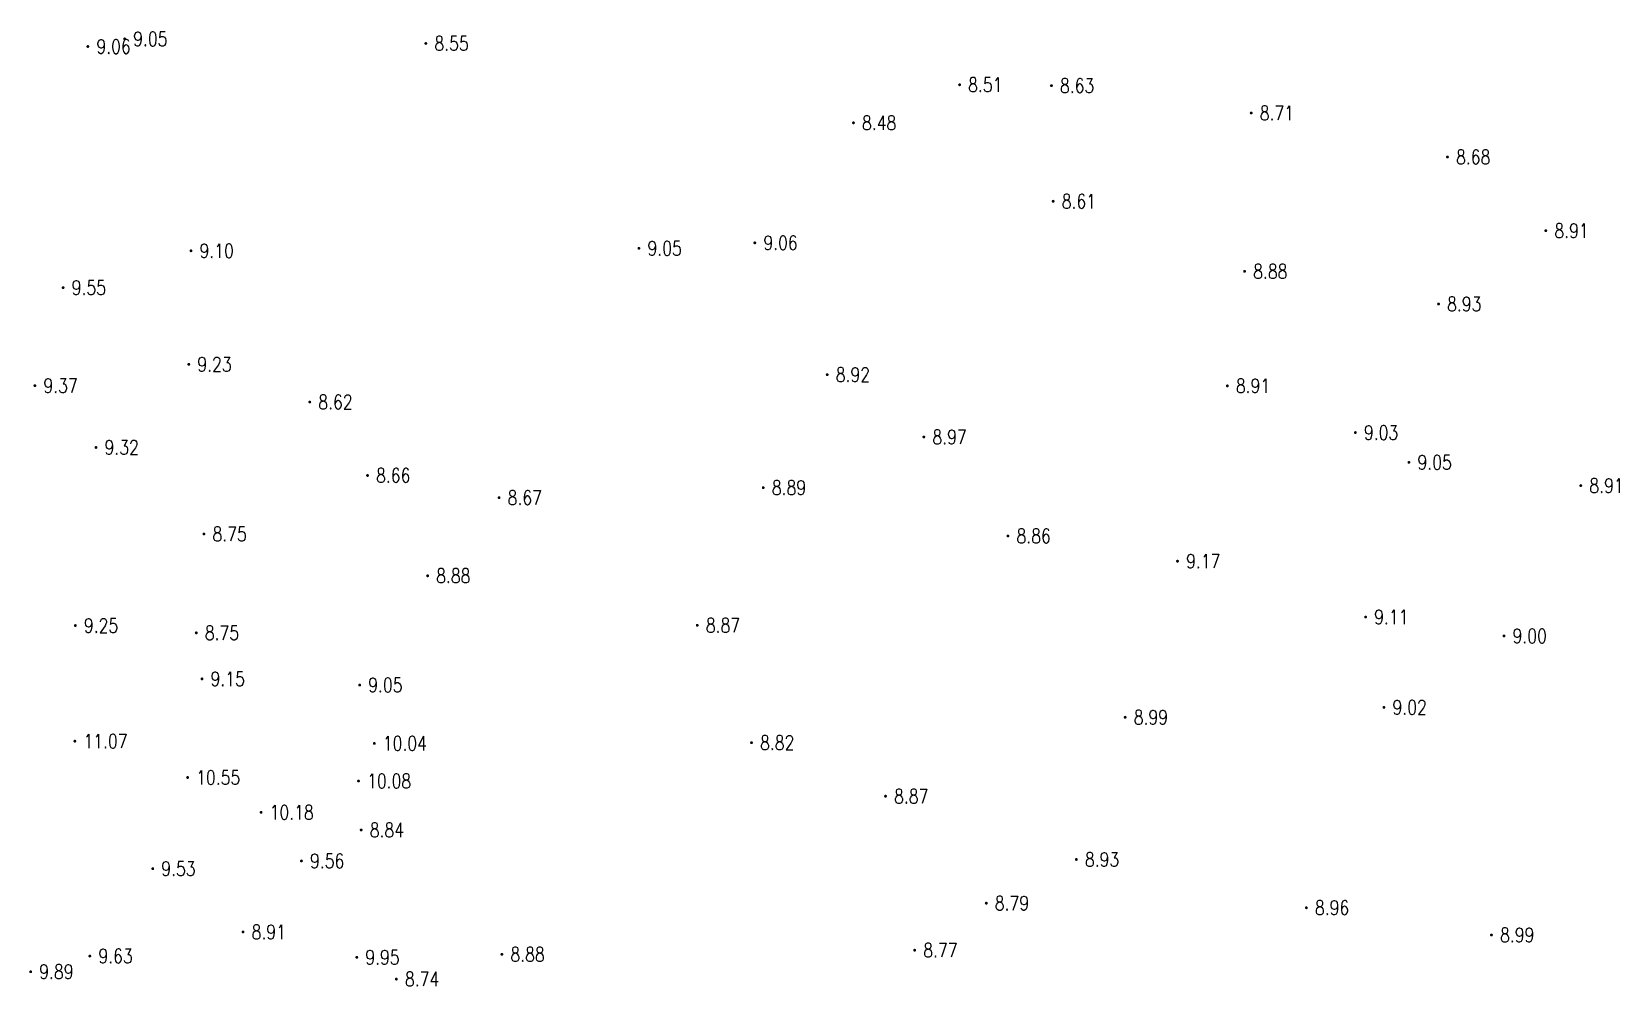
# Model space of a CAD drawing. Extents: x 476861 to 479475, y 2367369 to 2370541.
# Drawn here: x 477468 to 477579.1, y 2367639.5 to 2367706.4 of the extents above; entities that cross this region are included whole.
import ezdxf
from ezdxf.enums import TextEntityAlignment as Align

# ---------------------------------------------------------------- set-up
doc = ezdxf.new("R2010")
doc.units = 0
doc.header["$LTSCALE"] = 0.5
doc.layers.get('0').update_dxf_attribs({"linetype": 'CONTINUOUS'})
doc.layers.add('GCD', color=1, linetype='CONTINUOUS')
doc.styles.add('HZ', font='rs.shx', dxfattribs={"width": 0.8, "bigfont": 'hztxt.shx'})

# ---------------------------------------------------------------- blocks, each defined once
blk = doc.blocks.new('GC200')
at = {"linetype": 'Continuous', "const_width": 0.2, "flags": 128}
blk.add_lwpolyline([(-0.1, 0, 1), (0.1, 0, 1)], format="xyb", close=True, dxfattribs=at)

msp = doc.modelspace()

# ---------------------------------------------------------------- block references
at = {"layer": 'GCD', "linetype": 'Continuous'}
ref = msp.add_blockref('GC200', (477474.524, 2367705.869, 9.052), dxfattribs=dict(at, xscale=0.5, yscale=0.5, zscale=0.5))
ref.add_attrib('height', '9.05', dxfattribs={"linetype": 'Continuous', "height": 1, "style": 'HZ', "width": 0.8}).set_placement((477475.124, 2367705.869, 9.052), align=Align.MIDDLE_LEFT)
ref = msp.add_blockref('GC200', (477495.608, 2367705.549, 8.552), dxfattribs=dict(at, xscale=0.5, yscale=0.5, zscale=0.5))
ref.add_attrib('height', '8.55', dxfattribs={"linetype": 'Continuous', "height": 1, "style": 'HZ', "width": 0.8}).set_placement((477496.208, 2367705.549, 8.552), align=Align.MIDDLE_LEFT)
ref = msp.add_blockref('GC200', (477471.953, 2367705.333, 9.055), dxfattribs=dict(at, xscale=0.5, yscale=0.5, zscale=0.5))
ref.add_attrib('height', '9.06', dxfattribs={"linetype": 'Continuous', "height": 1, "style": 'HZ', "width": 0.8}).set_placement((477472.553, 2367705.333, 9.055), align=Align.MIDDLE_LEFT)
ref = msp.add_blockref('GC200', (477532.964, 2367702.654, 8.51), dxfattribs=dict(at, xscale=0.5, yscale=0.5, zscale=0.5))
ref.add_attrib('height', '8.51', dxfattribs={"linetype": 'Continuous', "height": 1, "style": 'HZ', "width": 0.8}).set_placement((477533.564, 2367702.654, 8.51), align=Align.MIDDLE_LEFT)
ref = msp.add_blockref('GC200', (477539.392, 2367702.592, 8.63), dxfattribs=dict(at, xscale=0.5, yscale=0.5, zscale=0.5))
ref.add_attrib('height', '8.63', dxfattribs={"linetype": 'Continuous', "height": 1, "style": 'HZ', "width": 0.8}).set_placement((477539.992, 2367702.592, 8.63), align=Align.MIDDLE_LEFT)
ref = msp.add_blockref('GC200', (477525.536, 2367699.992, 8.483), dxfattribs=dict(at, xscale=0.5, yscale=0.5, zscale=0.5))
ref.add_attrib('height', '8.48', dxfattribs={"linetype": 'Continuous', "height": 1, "style": 'HZ', "width": 0.8}).set_placement((477526.136, 2367699.992, 8.483), align=Align.MIDDLE_LEFT)
ref = msp.add_blockref('GC200', (477553.373, 2367700.68, 8.71), dxfattribs=dict(at, xscale=0.5, yscale=0.5, zscale=0.5))
ref.add_attrib('height', '8.71', dxfattribs={"linetype": 'Continuous', "height": 1, "style": 'HZ', "width": 0.8}).set_placement((477553.973, 2367700.68, 8.71), align=Align.MIDDLE_LEFT)
ref = msp.add_blockref('GC200', (477567.113, 2367697.599, 8.68), dxfattribs=dict(at, xscale=0.5, yscale=0.5, zscale=0.5))
ref.add_attrib('height', '8.68', dxfattribs={"linetype": 'Continuous', "height": 1, "style": 'HZ', "width": 0.8}).set_placement((477567.713, 2367697.599, 8.68), align=Align.MIDDLE_LEFT)
ref = msp.add_blockref('GC200', (477539.516, 2367694.5, 8.606), dxfattribs=dict(at, xscale=0.5, yscale=0.5, zscale=0.5))
ref.add_attrib('height', '8.61', dxfattribs={"linetype": 'Continuous', "height": 1, "style": 'HZ', "width": 0.8}).set_placement((477540.116, 2367694.5, 8.606), align=Align.MIDDLE_LEFT)
ref = msp.add_blockref('GC200', (477573.994, 2367692.439, 8.91), dxfattribs=dict(at, xscale=0.5, yscale=0.5, zscale=0.5))
ref.add_attrib('height', '8.91', dxfattribs={"linetype": 'Continuous', "height": 1, "style": 'HZ', "width": 0.8}).set_placement((477574.594, 2367692.439, 8.91), align=Align.MIDDLE_LEFT)
ref = msp.add_blockref('GC200', (477479.17, 2367691.03, 9.1), dxfattribs=dict(at, xscale=0.5, yscale=0.5, zscale=0.5))
ref.add_attrib('height', '9.10', dxfattribs={"linetype": 'Continuous', "height": 1, "style": 'HZ', "width": 0.8}).set_placement((477479.77, 2367691.03, 9.1), align=Align.MIDDLE_LEFT)
ref = msp.add_blockref('GC200', (477510.522, 2367691.207, 9.047), dxfattribs=dict(at, xscale=0.5, yscale=0.5, zscale=0.5))
ref.add_attrib('height', '9.05', dxfattribs={"linetype": 'Continuous', "height": 1, "style": 'HZ', "width": 0.8}).set_placement((477511.122, 2367691.207, 9.047), align=Align.MIDDLE_LEFT)
ref = msp.add_blockref('GC200', (477518.632, 2367691.587, 9.057), dxfattribs=dict(at, xscale=0.5, yscale=0.5, zscale=0.5))
ref.add_attrib('height', '9.06', dxfattribs={"linetype": 'Continuous', "height": 1, "style": 'HZ', "width": 0.8}).set_placement((477519.232, 2367691.587, 9.057), align=Align.MIDDLE_LEFT)
ref = msp.add_blockref('GC200', (477552.913, 2367689.592, 8.88), dxfattribs=dict(at, xscale=0.5, yscale=0.5, zscale=0.5))
ref.add_attrib('height', '8.88', dxfattribs={"linetype": 'Continuous', "height": 1, "style": 'HZ', "width": 0.8}).set_placement((477553.513, 2367689.592, 8.88), align=Align.MIDDLE_LEFT)
ref = msp.add_blockref('GC200', (477470.221, 2367688.449, 9.545), dxfattribs=dict(at, xscale=0.5, yscale=0.5, zscale=0.5))
ref.add_attrib('height', '9.55', dxfattribs={"linetype": 'Continuous', "height": 1, "style": 'HZ', "width": 0.8}).set_placement((477470.821, 2367688.449, 9.545), align=Align.MIDDLE_LEFT)
ref = msp.add_blockref('GC200', (477566.487, 2367687.307, 8.932), dxfattribs=dict(at, xscale=0.5, yscale=0.5, zscale=0.5))
ref.add_attrib('height', '8.93', dxfattribs={"linetype": 'Continuous', "height": 1, "style": 'HZ', "width": 0.8}).set_placement((477567.087, 2367687.307, 8.932), align=Align.MIDDLE_LEFT)
ref = msp.add_blockref('GC200', (477479.015, 2367683.08, 9.23), dxfattribs=dict(at, xscale=0.5, yscale=0.5, zscale=0.5))
ref.add_attrib('height', '9.23', dxfattribs={"linetype": 'Continuous', "height": 1, "style": 'HZ', "width": 0.8}).set_placement((477479.615, 2367683.08, 9.23), align=Align.MIDDLE_LEFT)
ref = msp.add_blockref('GC200', (477523.699, 2367682.361, 8.92), dxfattribs=dict(at, xscale=0.5, yscale=0.5, zscale=0.5))
ref.add_attrib('height', '8.92', dxfattribs={"linetype": 'Continuous', "height": 1, "style": 'HZ', "width": 0.8}).set_placement((477524.299, 2367682.361, 8.92), align=Align.MIDDLE_LEFT)
ref = msp.add_blockref('GC200', (477468.242, 2367681.587, 9.37), dxfattribs=dict(at, xscale=0.5, yscale=0.5, zscale=0.5))
ref.add_attrib('height', '9.37', dxfattribs={"linetype": 'Continuous', "height": 1, "style": 'HZ', "width": 0.8}).set_placement((477468.842, 2367681.587, 9.37), align=Align.MIDDLE_LEFT)
ref = msp.add_blockref('GC200', (477551.703, 2367681.575, 8.91), dxfattribs=dict(at, xscale=0.5, yscale=0.5, zscale=0.5))
ref.add_attrib('height', '8.91', dxfattribs={"linetype": 'Continuous', "height": 1, "style": 'HZ', "width": 0.8}).set_placement((477552.303, 2367681.575, 8.91), align=Align.MIDDLE_LEFT)
ref = msp.add_blockref('GC200', (477487.482, 2367680.44, 8.621), dxfattribs=dict(at, xscale=0.5, yscale=0.5, zscale=0.5))
ref.add_attrib('height', '8.62', dxfattribs={"linetype": 'Continuous', "height": 1, "style": 'HZ', "width": 0.8}).set_placement((477488.082, 2367680.44, 8.621), align=Align.MIDDLE_LEFT)
ref = msp.add_blockref('GC200', (477530.462, 2367677.995, 8.967), dxfattribs=dict(at, xscale=0.5, yscale=0.5, zscale=0.5))
ref.add_attrib('height', '8.97', dxfattribs={"linetype": 'Continuous', "height": 1, "style": 'HZ', "width": 0.8}).set_placement((477531.062, 2367677.995, 8.967), align=Align.MIDDLE_LEFT)
ref = msp.add_blockref('GC200', (477560.668, 2367678.305, 9.03), dxfattribs=dict(at, xscale=0.5, yscale=0.5, zscale=0.5))
ref.add_attrib('height', '9.03', dxfattribs={"linetype": 'Continuous', "height": 1, "style": 'HZ', "width": 0.8}).set_placement((477561.268, 2367678.305, 9.03), align=Align.MIDDLE_LEFT)
ref = msp.add_blockref('GC200', (477472.52, 2367677.262, 9.322), dxfattribs=dict(at, xscale=0.5, yscale=0.5, zscale=0.5))
ref.add_attrib('height', '9.32', dxfattribs={"linetype": 'Continuous', "height": 1, "style": 'HZ', "width": 0.8}).set_placement((477473.12, 2367677.262, 9.322), align=Align.MIDDLE_LEFT)
ref = msp.add_blockref('GC200', (477564.415, 2367676.217, 9.045), dxfattribs=dict(at, xscale=0.5, yscale=0.5, zscale=0.5))
ref.add_attrib('height', '9.05', dxfattribs={"linetype": 'Continuous', "height": 1, "style": 'HZ', "width": 0.8}).set_placement((477565.015, 2367676.217, 9.045), align=Align.MIDDLE_LEFT)
ref = msp.add_blockref('GC200', (477491.527, 2367675.301, 8.66), dxfattribs=dict(at, xscale=0.5, yscale=0.5, zscale=0.5))
ref.add_attrib('height', '8.66', dxfattribs={"linetype": 'Continuous', "height": 1, "style": 'HZ', "width": 0.8}).set_placement((477492.127, 2367675.301, 8.66), align=Align.MIDDLE_LEFT)
ref = msp.add_blockref('GC200', (477519.224, 2367674.447, 8.886), dxfattribs=dict(at, xscale=0.5, yscale=0.5, zscale=0.5))
ref.add_attrib('height', '8.89', dxfattribs={"linetype": 'Continuous', "height": 1, "style": 'HZ', "width": 0.8}).set_placement((477519.824, 2367674.447, 8.886), align=Align.MIDDLE_LEFT)
ref = msp.add_blockref('GC200', (477576.443, 2367674.592, 8.91), dxfattribs=dict(at, xscale=0.5, yscale=0.5, zscale=0.5))
ref.add_attrib('height', '8.91', dxfattribs={"linetype": 'Continuous', "height": 1, "style": 'HZ', "width": 0.8}).set_placement((477577.043, 2367674.592, 8.91), align=Align.MIDDLE_LEFT)
ref = msp.add_blockref('GC200', (477500.733, 2367673.744, 8.67), dxfattribs=dict(at, xscale=0.5, yscale=0.5, zscale=0.5))
ref.add_attrib('height', '8.67', dxfattribs={"linetype": 'Continuous', "height": 1, "style": 'HZ', "width": 0.8}).set_placement((477501.333, 2367673.744, 8.67), align=Align.MIDDLE_LEFT)
ref = msp.add_blockref('GC200', (477480.076, 2367671.206, 8.752), dxfattribs=dict(at, xscale=0.5, yscale=0.5, zscale=0.5))
ref.add_attrib('height', '8.75', dxfattribs={"linetype": 'Continuous', "height": 1, "style": 'HZ', "width": 0.8}).set_placement((477480.676, 2367671.206, 8.752), align=Align.MIDDLE_LEFT)
ref = msp.add_blockref('GC200', (477536.348, 2367671.066, 8.863), dxfattribs=dict(at, xscale=0.5, yscale=0.5, zscale=0.5))
ref.add_attrib('height', '8.86', dxfattribs={"linetype": 'Continuous', "height": 1, "style": 'HZ', "width": 0.8}).set_placement((477536.948, 2367671.066, 8.863), align=Align.MIDDLE_LEFT)
ref = msp.add_blockref('GC200', (477548.216, 2367669.301, 9.169), dxfattribs=dict(at, xscale=0.5, yscale=0.5, zscale=0.5))
ref.add_attrib('height', '9.17', dxfattribs={"linetype": 'Continuous', "height": 1, "style": 'HZ', "width": 0.8}).set_placement((477548.816, 2367669.301, 9.169), align=Align.MIDDLE_LEFT)
ref = msp.add_blockref('GC200', (477495.73, 2367668.275, 8.88), dxfattribs=dict(at, xscale=0.5, yscale=0.5, zscale=0.5))
ref.add_attrib('height', '8.88', dxfattribs={"linetype": 'Continuous', "height": 1, "style": 'HZ', "width": 0.8}).set_placement((477496.33, 2367668.275, 8.88), align=Align.MIDDLE_LEFT)
ref = msp.add_blockref('GC200', (477471.078, 2367664.792, 9.254), dxfattribs=dict(at, xscale=0.5, yscale=0.5, zscale=0.5))
ref.add_attrib('height', '9.25', dxfattribs={"linetype": 'Continuous', "height": 1, "style": 'HZ', "width": 0.8}).set_placement((477471.678, 2367664.792, 9.254), align=Align.MIDDLE_LEFT)
ref = msp.add_blockref('GC200', (477514.605, 2367664.81, 8.87), dxfattribs=dict(at, xscale=0.5, yscale=0.5, zscale=0.5))
ref.add_attrib('height', '8.87', dxfattribs={"linetype": 'Continuous', "height": 1, "style": 'HZ', "width": 0.8}).set_placement((477515.205, 2367664.81, 8.87), align=Align.MIDDLE_LEFT)
ref = msp.add_blockref('GC200', (477561.382, 2367665.388, 9.11), dxfattribs=dict(at, xscale=0.5, yscale=0.5, zscale=0.5))
ref.add_attrib('height', '9.11', dxfattribs={"linetype": 'Continuous', "height": 1, "style": 'HZ', "width": 0.8}).set_placement((477561.982, 2367665.388, 9.11), align=Align.MIDDLE_LEFT)
ref = msp.add_blockref('GC200', (477479.539, 2367664.28, 8.752), dxfattribs=dict(at, xscale=0.5, yscale=0.5, zscale=0.5))
ref.add_attrib('height', '8.75', dxfattribs={"linetype": 'Continuous', "height": 1, "style": 'HZ', "width": 0.8}).set_placement((477480.139, 2367664.28, 8.752), align=Align.MIDDLE_LEFT)
ref = msp.add_blockref('GC200', (477571.068, 2367664.063, 8.996), dxfattribs=dict(at, xscale=0.5, yscale=0.5, zscale=0.5))
ref.add_attrib('height', '9.00', dxfattribs={"linetype": 'Continuous', "height": 1, "style": 'HZ', "width": 0.8}).set_placement((477571.668, 2367664.063, 8.996), align=Align.MIDDLE_LEFT)
ref = msp.add_blockref('GC200', (477479.94, 2367661.058, 9.153), dxfattribs=dict(at, xscale=0.5, yscale=0.5, zscale=0.5))
ref.add_attrib('height', '9.15', dxfattribs={"linetype": 'Continuous', "height": 1, "style": 'HZ', "width": 0.8}).set_placement((477480.54, 2367661.058, 9.153), align=Align.MIDDLE_LEFT)
ref = msp.add_blockref('GC200', (477490.976, 2367660.627, 9.05), dxfattribs=dict(at, xscale=0.5, yscale=0.5, zscale=0.5))
ref.add_attrib('height', '9.05', dxfattribs={"linetype": 'Continuous', "height": 1, "style": 'HZ', "width": 0.8}).set_placement((477491.576, 2367660.627, 9.05), align=Align.MIDDLE_LEFT)
ref = msp.add_blockref('GC200', (477562.665, 2367659.061, 9.019), dxfattribs=dict(at, xscale=0.5, yscale=0.5, zscale=0.5))
ref.add_attrib('height', '9.02', dxfattribs={"linetype": 'Continuous', "height": 1, "style": 'HZ', "width": 0.8}).set_placement((477563.265, 2367659.061, 9.019), align=Align.MIDDLE_LEFT)
ref = msp.add_blockref('GC200', (477544.553, 2367658.372, 8.99), dxfattribs=dict(at, xscale=0.5, yscale=0.5, zscale=0.5))
ref.add_attrib('height', '8.99', dxfattribs={"linetype": 'Continuous', "height": 1, "style": 'HZ', "width": 0.8}).set_placement((477545.153, 2367658.372, 8.99), align=Align.MIDDLE_LEFT)
ref = msp.add_blockref('GC200', (477471.044, 2367656.697, 11.068), dxfattribs=dict(at, xscale=0.5, yscale=0.5, zscale=0.5))
ref.add_attrib('height', '11.07', dxfattribs={"linetype": 'Continuous', "height": 1, "style": 'HZ', "width": 0.8}).set_placement((477471.644, 2367656.697, 11.068), align=Align.MIDDLE_LEFT)
ref = msp.add_blockref('GC200', (477518.399, 2367656.587, 8.82), dxfattribs=dict(at, xscale=0.5, yscale=0.5, zscale=0.5))
ref.add_attrib('height', '8.82', dxfattribs={"linetype": 'Continuous', "height": 1, "style": 'HZ', "width": 0.8}).set_placement((477518.999, 2367656.587, 8.82), align=Align.MIDDLE_LEFT)
ref = msp.add_blockref('GC200', (477492, 2367656.54, 10.041), dxfattribs=dict(at, xscale=0.5, yscale=0.5, zscale=0.5))
ref.add_attrib('height', '10.04', dxfattribs={"linetype": 'Continuous', "height": 1, "style": 'HZ', "width": 0.8}).set_placement((477492.6, 2367656.54, 10.041), align=Align.MIDDLE_LEFT)
ref = msp.add_blockref('GC200', (477478.931, 2367654.153, 10.552), dxfattribs=dict(at, xscale=0.5, yscale=0.5, zscale=0.5))
ref.add_attrib('height', '10.55', dxfattribs={"linetype": 'Continuous', "height": 1, "style": 'HZ', "width": 0.8}).set_placement((477479.531, 2367654.153, 10.552), align=Align.MIDDLE_LEFT)
ref = msp.add_blockref('GC200', (477490.894, 2367653.904, 10.082), dxfattribs=dict(at, xscale=0.5, yscale=0.5, zscale=0.5))
ref.add_attrib('height', '10.08', dxfattribs={"linetype": 'Continuous', "height": 1, "style": 'HZ', "width": 0.8}).set_placement((477491.494, 2367653.904, 10.082), align=Align.MIDDLE_LEFT)
ref = msp.add_blockref('GC200', (477527.782, 2367652.843, 8.867), dxfattribs=dict(at, xscale=0.5, yscale=0.5, zscale=0.5))
ref.add_attrib('height', '8.87', dxfattribs={"linetype": 'Continuous', "height": 1, "style": 'HZ', "width": 0.8}).set_placement((477528.382, 2367652.843, 8.867), align=Align.MIDDLE_LEFT)
ref = msp.add_blockref('GC200', (477484.075, 2367651.714, 10.179), dxfattribs=dict(at, xscale=0.5, yscale=0.5, zscale=0.5))
ref.add_attrib('height', '10.18', dxfattribs={"linetype": 'Continuous', "height": 1, "style": 'HZ', "width": 0.8}).set_placement((477484.675, 2367651.714, 10.179), align=Align.MIDDLE_LEFT)
ref = msp.add_blockref('GC200', (477491.082, 2367650.481, 8.84), dxfattribs=dict(at, xscale=0.5, yscale=0.5, zscale=0.5))
ref.add_attrib('height', '8.84', dxfattribs={"linetype": 'Continuous', "height": 1, "style": 'HZ', "width": 0.8}).set_placement((477491.682, 2367650.481, 8.84), align=Align.MIDDLE_LEFT)
ref = msp.add_blockref('GC200', (477476.493, 2367647.768, 9.529), dxfattribs=dict(at, xscale=0.5, yscale=0.5, zscale=0.5))
ref.add_attrib('height', '9.53', dxfattribs={"linetype": 'Continuous', "height": 1, "style": 'HZ', "width": 0.8}).set_placement((477477.093, 2367647.768, 9.529), align=Align.MIDDLE_LEFT)
ref = msp.add_blockref('GC200', (477486.902, 2367648.313, 9.561), dxfattribs=dict(at, xscale=0.5, yscale=0.5, zscale=0.5))
ref.add_attrib('height', '9.56', dxfattribs={"linetype": 'Continuous', "height": 1, "style": 'HZ', "width": 0.8}).set_placement((477487.502, 2367648.313, 9.561), align=Align.MIDDLE_LEFT)
ref = msp.add_blockref('GC200', (477541.138, 2367648.413, 8.93), dxfattribs=dict(at, xscale=0.5, yscale=0.5, zscale=0.5))
ref.add_attrib('height', '8.93', dxfattribs={"linetype": 'Continuous', "height": 1, "style": 'HZ', "width": 0.8}).set_placement((477541.738, 2367648.413, 8.93), align=Align.MIDDLE_LEFT)
ref = msp.add_blockref('GC200', (477534.831, 2367645.352, 8.79), dxfattribs=dict(at, xscale=0.5, yscale=0.5, zscale=0.5))
ref.add_attrib('height', '8.79', dxfattribs={"linetype": 'Continuous', "height": 1, "style": 'HZ', "width": 0.8}).set_placement((477535.431, 2367645.352, 8.79), align=Align.MIDDLE_LEFT)
ref = msp.add_blockref('GC200', (477557.238, 2367645.032, 8.964), dxfattribs=dict(at, xscale=0.5, yscale=0.5, zscale=0.5))
ref.add_attrib('height', '8.96', dxfattribs={"linetype": 'Continuous', "height": 1, "style": 'HZ', "width": 0.8}).set_placement((477557.838, 2367645.032, 8.964), align=Align.MIDDLE_LEFT)
ref = msp.add_blockref('GC200', (477482.813, 2367643.339, 8.906), dxfattribs=dict(at, xscale=0.5, yscale=0.5, zscale=0.5))
ref.add_attrib('height', '8.91', dxfattribs={"linetype": 'Continuous', "height": 1, "style": 'HZ', "width": 0.8}).set_placement((477483.413, 2367643.339, 8.906), align=Align.MIDDLE_LEFT)
ref = msp.add_blockref('GC200', (477570.191, 2367643.13, 8.99), dxfattribs=dict(at, xscale=0.5, yscale=0.5, zscale=0.5))
ref.add_attrib('height', '8.99', dxfattribs={"linetype": 'Continuous', "height": 1, "style": 'HZ', "width": 0.8}).set_placement((477570.791, 2367643.13, 8.99), align=Align.MIDDLE_LEFT)
ref = msp.add_blockref('GC200', (477472.092, 2367641.648, 9.627), dxfattribs=dict(at, xscale=0.5, yscale=0.5, zscale=0.5))
ref.add_attrib('height', '9.63', dxfattribs={"linetype": 'Continuous', "height": 1, "style": 'HZ', "width": 0.8}).set_placement((477472.692, 2367641.648, 9.627), align=Align.MIDDLE_LEFT)
ref = msp.add_blockref('GC200', (477490.772, 2367641.561, 9.947), dxfattribs=dict(at, xscale=0.5, yscale=0.5, zscale=0.5))
ref.add_attrib('height', '9.95', dxfattribs={"linetype": 'Continuous', "height": 1, "style": 'HZ', "width": 0.8}).set_placement((477491.372, 2367641.561, 9.947), align=Align.MIDDLE_LEFT)
ref = msp.add_blockref('GC200', (477500.928, 2367641.772, 8.88), dxfattribs=dict(at, xscale=0.5, yscale=0.5, zscale=0.5))
ref.add_attrib('height', '8.88', dxfattribs={"linetype": 'Continuous', "height": 1, "style": 'HZ', "width": 0.8}).set_placement((477501.528, 2367641.772, 8.88), align=Align.MIDDLE_LEFT)
ref = msp.add_blockref('GC200', (477529.822, 2367642.062, 8.77), dxfattribs=dict(at, xscale=0.5, yscale=0.5, zscale=0.5))
ref.add_attrib('height', '8.77', dxfattribs={"linetype": 'Continuous', "height": 1, "style": 'HZ', "width": 0.8}).set_placement((477530.422, 2367642.062, 8.77), align=Align.MIDDLE_LEFT)
ref = msp.add_blockref('GC200', (477467.948, 2367640.555, 9.89), dxfattribs=dict(at, xscale=0.5, yscale=0.5, zscale=0.5))
ref.add_attrib('height', '9.89', dxfattribs={"linetype": 'Continuous', "height": 1, "style": 'HZ', "width": 0.8}).set_placement((477468.548, 2367640.555, 9.89), align=Align.MIDDLE_LEFT)
ref = msp.add_blockref('GC200', (477493.547, 2367640.036, 8.735), dxfattribs=dict(at, xscale=0.5, yscale=0.5, zscale=0.5))
ref.add_attrib('height', '8.74', dxfattribs={"linetype": 'Continuous', "height": 1, "style": 'HZ', "width": 0.8}).set_placement((477494.147, 2367640.036, 8.735), align=Align.MIDDLE_LEFT)

doc.saveas('drawing.dxf')
